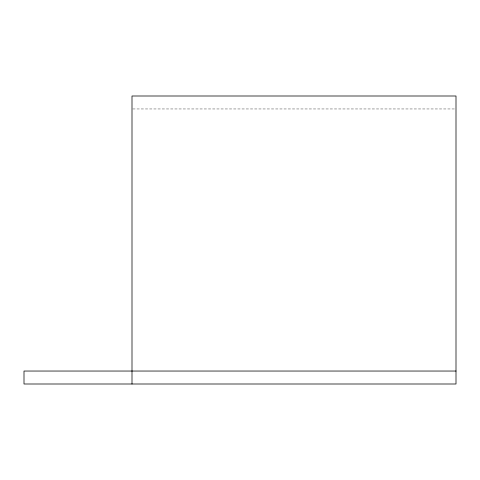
<?xml version="1.0" encoding="UTF-8"?>
<svg xmlns="http://www.w3.org/2000/svg" width="480" height="480" viewBox="0 0 480 480"><rect width="100%" height="100%" fill="white"/><g stroke="black" fill="none" stroke-linecap="round" stroke-linejoin="round"><path stroke-width="0.36" stroke-dasharray="2.4 1.8" d="M132.75 108.96L454.5 108.96"/><path stroke-width="0.72" d="M456 371.04L24 371.04L24 384L456 384L456 96L132 96L132 384"/></g></svg>
